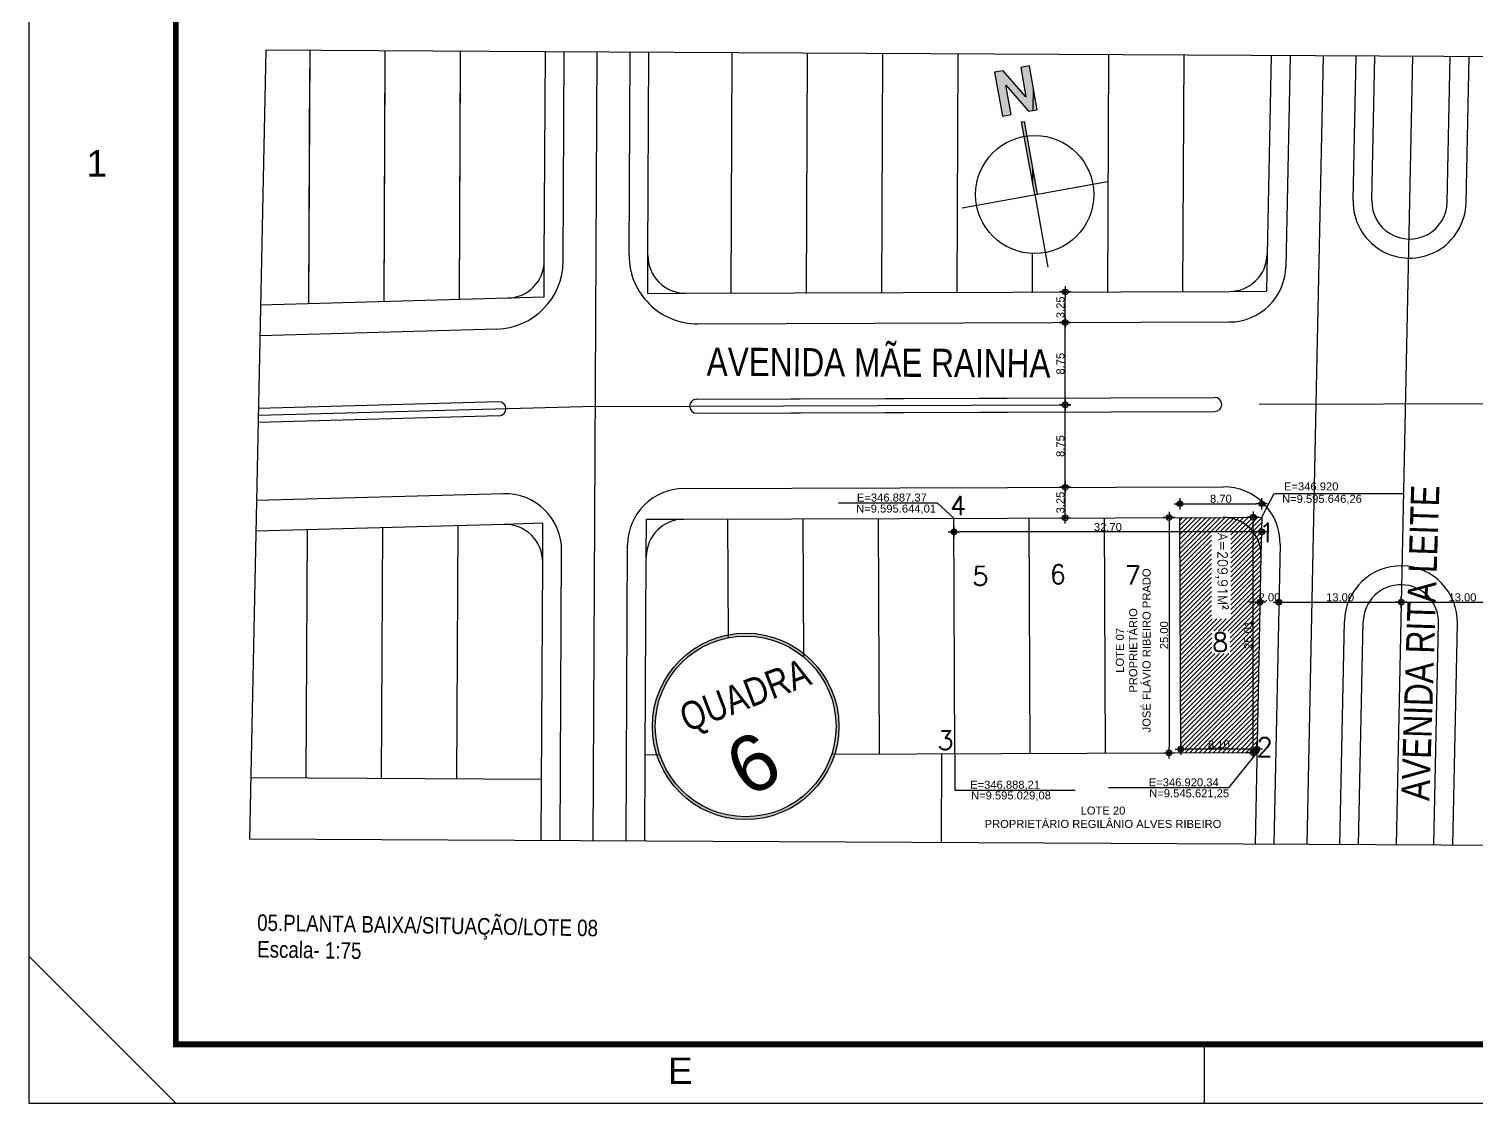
# Model space of a CAD drawing. Header units: millimetres. Extents: x 0 to 5100, y -1 to 1869.
# Drawn here: x 2032.8 to 2186.5, y 827.8 to 941.9 of the extents above; entities that cross this region are included whole.
import ezdxf
from ezdxf.enums import TextEntityAlignment as Align

# ---------------------------------------------------------------- set-up
doc = ezdxf.new("R2010")
doc.units = ezdxf.units.MM
doc.header["$LTSCALE"] = 20
for name, pattern in [('ACAD_ISO06W100', [37.5, 24, -3, 0.5, -3, 0.5, -3, 0.5, -3]), ('CONTINU', [0]), ('HIDDEN', [0.375, 0.25, -0.125])]:
    doc.linetypes.add(name, pattern=pattern)
for name, color, linetype in [('ARVORES', 6, 'Continuous'), ('CASA', 3, 'Continuous'), ('CERCADURA', 2, 'Continuous'), ('COTA', 7, 'Continuous'), ('EIXO', 1, 'HIDDEN'), ('LOTE', 51, 'Continuous'), ('MEIOFIO', 2, 'Continuous'), ('NOMERUAS', 50, 'Continuous'), ('POLYLINE', 1, 'Continuous'), ('QUADRA', 4, 'Continuous'), ('TEXTO', 3, 'Continuous'), ('TXT', 2, 'Continuous'), ('Área Verde Geral', 98, 'Continuous')]:
    doc.layers.add(name, color=color, linetype=linetype)
doc.layers.add('hachuras', color=253, linetype='Continuous', lineweight=5)
doc.styles.add('ARIAL', font='arial.ttf', dxfattribs={"height": 2})
doc.styles.add('COTA', font='arial.ttf')
doc.styles.add('F2', font='ARIALN.TTF')
doc.styles.add('ROMANS', font='romans__.ttf', dxfattribs={"height": 0.1})
doc.styles.add('SANSSERIF', font='sas_____.pfb', dxfattribs={"height": 1})
doc.dimstyles.new('COTAS_EXTERNA_SIT', dxfattribs={"dimtxt": 0.85, "dimasz": 0.6, "dimexe": 0.1, "dimexo": 0.05, "dimgap": 0.08, "dimtad": 1, "dimzin": 4, "dimdsep": 46, "dimtxsty": 'COTA', "dimblk": 'COTAS_STILUS', "dimcen": 0, "dimse1": 1, "dimse2": 1, "dimclrd": 4, "dimclrt": 232, "dimadec": 0, "dimazin": 1, "dimtfac": 1, "dimtix": 1, "dimtofl": 0, "dimtmove": 0, "dimatfit": 2, "dimldrblk": 'COTAS_STILUS', "dimfxl": 1, "dimtfillclr": 1, "dimtolj": 1, "dimtzin": 0, "dimarcsym": 0})

# ---------------------------------------------------------------- blocks, each defined once
blk = doc.blocks.new('COTAS_STILUS')
at = {"ltscale": 5}
for p, q in [((1, 0), (-1, 0)), ((0, -1), (0, 1))]:
    blk.add_line(p, q, dxfattribs=at)
for radius in [0.5, 0.25]:
    blk.add_circle((0, 0), radius, dxfattribs=at)
blk = doc.blocks.new('*D548')
at = {"layer": 'COTA', "color": 4, "lineweight": -2}
blk.add_line((2155.63, 891.5), (2163.12, 891.5), dxfattribs=at)
at = {"layer": 'COTA', "color": 4, "lineweight": -2, "xscale": 0.6, "yscale": 0.6, "zscale": 0.6, "rotation": 180}
blk.add_blockref('COTAS_STILUS', (2155.03, 891.5), dxfattribs=at)
at = {"layer": 'COTA', "color": 4, "lineweight": -2, "xscale": 0.6, "yscale": 0.6, "zscale": 0.6}
blk.add_blockref('COTAS_STILUS', (2163.72, 891.5), dxfattribs=at)
at = {"layer": 'COTA', "color": 232, "insert": (2159.38, 892.02), "char_height": 0.85, "attachment_point": 5, "style": 'COTA'}
blk.add_mtext('\\A1;8.70', dxfattribs=at)
blk = doc.blocks.new('*D549')
at = {"layer": 'COTA', "color": 4, "lineweight": -2}
blk.add_line((2153.87, 889.43), (2153.87, 865.63), dxfattribs=at)
at = {"layer": 'COTA', "color": 4, "lineweight": -2, "xscale": 0.6, "yscale": 0.6, "zscale": 0.6}
for p, rotation in [((2153.87, 890.03), 90), ((2153.87, 865.03), 270)]:
    blk.add_blockref('COTAS_STILUS', p, dxfattribs=dict(at, rotation=rotation))
at = {"layer": 'COTA', "color": 232, "insert": (2153.35, 877.53), "char_height": 0.85, "attachment_point": 5, "rotation": 90, "style": 'COTA'}
blk.add_mtext('\\A1;25.00', dxfattribs=at)
blk = doc.blocks.new('*D550')
at = {"layer": 'COTA', "color": 4, "lineweight": -2}
blk.add_line((2162.8, 865.66), (2162.8, 889.46), dxfattribs=at)
at = {"layer": 'COTA', "color": 4, "lineweight": -2, "xscale": 0.6, "yscale": 0.6, "zscale": 0.6}
for p, rotation in [((2162.8, 890.06), 90), ((2162.8, 865.06), 270)]:
    blk.add_blockref('COTAS_STILUS', p, dxfattribs=dict(at, rotation=rotation))
at = {"layer": 'COTA', "color": 232, "insert": (2162.29, 877.56), "char_height": 0.85, "attachment_point": 5, "rotation": 90, "style": 'COTA'}
blk.add_mtext('\\A1;25.01', dxfattribs=at)
blk = doc.blocks.new('*D551')
at = {"layer": 'COTA', "color": 4, "lineweight": -2}
blk.add_line((2162.61, 865.42), (2155.71, 865.42), dxfattribs=at)
at = {"layer": 'COTA', "color": 4, "lineweight": -2, "xscale": 0.6, "yscale": 0.6, "zscale": 0.6, "rotation": 180}
blk.add_blockref('COTAS_STILUS', (2155.11, 865.42), dxfattribs=at)
at = {"layer": 'COTA', "color": 4, "lineweight": -2, "xscale": 0.6, "yscale": 0.6, "zscale": 0.6}
blk.add_blockref('COTAS_STILUS', (2163.21, 865.42), dxfattribs=at)
at = {"layer": 'COTA', "color": 232, "insert": (2159.16, 865.94), "char_height": 0.85, "attachment_point": 5, "style": 'COTA'}
blk.add_mtext('\\A1;8.10', dxfattribs=at)
blk = doc.blocks.new('*D552')
at = {"layer": 'COTA', "color": 4, "lineweight": -2}
blk.add_line((2163.12, 888.51), (2131.63, 888.51), dxfattribs=at)
at = {"layer": 'COTA', "color": 4, "lineweight": -2, "xscale": 0.6, "yscale": 0.6, "zscale": 0.6, "rotation": 180}
blk.add_blockref('COTAS_STILUS', (2131.03, 888.51), dxfattribs=at)
at = {"layer": 'COTA', "color": 4, "lineweight": -2, "xscale": 0.6, "yscale": 0.6, "zscale": 0.6}
blk.add_blockref('COTAS_STILUS', (2163.72, 888.51), dxfattribs=at)
at = {"layer": 'COTA', "color": 232, "insert": (2147.38, 889.02), "char_height": 0.85, "attachment_point": 5, "style": 'COTA'}
blk.add_mtext('\\A1;32.70', dxfattribs=at)
blk = doc.blocks.new('*D553')
at = {"layer": 'COTA', "color": 4, "lineweight": -2}
blk.add_line((2142.85, 890.59), (2142.85, 892.64), dxfattribs=at)
at = {"layer": 'COTA', "color": 4, "lineweight": -2, "xscale": 0.6, "yscale": 0.6, "zscale": 0.6}
for p, rotation in [((2142.85, 893.24), 90), ((2142.85, 889.99), 270)]:
    blk.add_blockref('COTAS_STILUS', p, dxfattribs=dict(at, rotation=rotation))
at = {"layer": 'COTA', "color": 232, "insert": (2142.34, 891.62), "char_height": 0.85, "attachment_point": 5, "rotation": 90, "style": 'COTA'}
blk.add_mtext('\\A1;3.25', dxfattribs=at)
blk = doc.blocks.new('*D554')
at = {"layer": 'COTA', "color": 4, "lineweight": -2}
blk.add_line((2142.85, 893.84), (2142.85, 901.39), dxfattribs=at)
at = {"layer": 'COTA', "color": 4, "lineweight": -2, "xscale": 0.6, "yscale": 0.6, "zscale": 0.6}
for p, rotation in [((2142.85, 901.99), 90), ((2142.85, 893.24), 270)]:
    blk.add_blockref('COTAS_STILUS', p, dxfattribs=dict(at, rotation=rotation))
at = {"layer": 'COTA', "color": 232, "insert": (2142.34, 897.62), "char_height": 0.85, "attachment_point": 5, "rotation": 90, "style": 'COTA'}
blk.add_mtext('\\A1;8.75', dxfattribs=at)
blk = doc.blocks.new('*D555')
at = {"layer": 'COTA', "color": 4, "lineweight": -2}
blk.add_line((2142.85, 902.59), (2142.85, 910.14), dxfattribs=at)
at = {"layer": 'COTA', "color": 4, "lineweight": -2, "xscale": 0.6, "yscale": 0.6, "zscale": 0.6}
for p, rotation in [((2142.85, 910.74), 90), ((2142.85, 901.99), 270)]:
    blk.add_blockref('COTAS_STILUS', p, dxfattribs=dict(at, rotation=rotation))
at = {"layer": 'COTA', "color": 232, "insert": (2142.34, 906.37), "char_height": 0.85, "attachment_point": 5, "rotation": 90, "style": 'COTA'}
blk.add_mtext('\\A1;8.75', dxfattribs=at)
blk = doc.blocks.new('*D556')
at = {"layer": 'COTA', "color": 4, "lineweight": -2}
blk.add_line((2142.85, 911.34), (2142.85, 913.39), dxfattribs=at)
at = {"layer": 'COTA', "color": 4, "lineweight": -2, "xscale": 0.6, "yscale": 0.6, "zscale": 0.6}
for p, rotation in [((2142.85, 913.99), 90), ((2142.85, 910.74), 270)]:
    blk.add_blockref('COTAS_STILUS', p, dxfattribs=dict(at, rotation=rotation))
at = {"layer": 'COTA', "color": 232, "insert": (2142.34, 912.36), "char_height": 0.85, "attachment_point": 5, "rotation": 90, "style": 'COTA'}
blk.add_mtext('\\A1;3.25', dxfattribs=at)
blk = doc.blocks.new('*D557')
at = {"layer": 'COTA', "color": 4, "lineweight": -2}
for p, q in [((2162.94, 881.04), (2162.34, 881.04)), ((2166.14, 881.04), (2166.74, 881.04))]:
    blk.add_line(p, q, dxfattribs=at)
at = {"layer": 'COTA', "color": 4, "lineweight": -2, "xscale": 0.6, "yscale": 0.6, "zscale": 0.6}
blk.add_blockref('COTAS_STILUS', (2163.54, 881.04), dxfattribs=at)
at = {"layer": 'COTA', "color": 4, "lineweight": -2, "xscale": 0.6, "yscale": 0.6, "zscale": 0.6, "rotation": 180}
blk.add_blockref('COTAS_STILUS', (2165.54, 881.04), dxfattribs=at)
at = {"layer": 'COTA', "color": 232, "insert": (2164.54, 881.55), "char_height": 0.85, "attachment_point": 5, "style": 'COTA'}
blk.add_mtext('\\A1;2.00', dxfattribs=at)
blk = doc.blocks.new('*D558')
at = {"layer": 'COTA', "color": 4, "lineweight": -2}
blk.add_line((2166.14, 881.04), (2177.94, 881.04), dxfattribs=at)
at = {"layer": 'COTA', "color": 4, "lineweight": -2, "xscale": 0.6, "yscale": 0.6, "zscale": 0.6, "rotation": 180}
blk.add_blockref('COTAS_STILUS', (2165.54, 881.04), dxfattribs=at)
at = {"layer": 'COTA', "color": 4, "lineweight": -2, "xscale": 0.6, "yscale": 0.6, "zscale": 0.6}
blk.add_blockref('COTAS_STILUS', (2178.54, 881.04), dxfattribs=at)
at = {"layer": 'COTA', "color": 232, "insert": (2172.04, 881.55), "char_height": 0.85, "attachment_point": 5, "style": 'COTA'}
blk.add_mtext('\\A1;13.00', dxfattribs=at)
blk = doc.blocks.new('*D559')
at = {"layer": 'COTA', "color": 4, "lineweight": -2}
blk.add_line((2179.14, 881.04), (2190.94, 881.04), dxfattribs=at)
at = {"layer": 'COTA', "color": 4, "lineweight": -2, "xscale": 0.6, "yscale": 0.6, "zscale": 0.6, "rotation": 180}
blk.add_blockref('COTAS_STILUS', (2178.54, 881.04), dxfattribs=at)
at = {"layer": 'COTA', "color": 4, "lineweight": -2, "xscale": 0.6, "yscale": 0.6, "zscale": 0.6}
blk.add_blockref('COTAS_STILUS', (2191.54, 881.04), dxfattribs=at)
at = {"layer": 'COTA', "color": 232, "insert": (2185.04, 881.55), "char_height": 0.85, "attachment_point": 5, "style": 'COTA'}
blk.add_mtext('\\A1;13.00', dxfattribs=at)
blk = doc.blocks.new('Norte1-flat-1-flat-1')
at = {"linetype": 'CONTINU'}
blk.add_hatch(color=7, dxfattribs=at).paths.add_polyline_path([(-21.16, 37.23), (-23.84, 35.94), (-17.39, 22.5), (-14.71, 23.79), (-19.01, 32.75), (-9.36, 26.36), (-6.68, 27.64), (-13.13, 41.08), (-15.81, 39.8), (-11.51, 30.84)])
h = blk.add_hatch(color=7, dxfattribs=at)
h.paths.add_polyline_path([(-9.82, 22.74), (-10.71, 22.31), (-8.57, 17.85, -0.012506), (-7.66, 18.26)])
h.paths.add_polyline_path([(-7.66, 18.26, 0.012506), (-8.57, 17.85), (0, 0), (0.89, 0.43)])
at = {"color": 7, "linetype": 'CONTINU'}
for p, q in [((-10.71, 22.31), (-9.82, 22.74)), ((0, 0), (-10.71, 22.31)), ((0.89, 0.43), (-9.82, 22.74)), ((-22.31, -10.71), (22.31, 10.71)), ((0, 0), (10.71, -22.31))]:
    blk.add_line(p, q, dxfattribs=at)
blk.add_lwpolyline([(-23.84, 35.94), (-17.39, 22.5), (-14.71, 23.79), (-19.01, 32.75), (-9.36, 26.36), (-6.68, 27.64), (-13.13, 41.08), (-15.81, 39.8), (-11.51, 30.84), (-21.16, 37.23)], close=True, dxfattribs=at)
blk.add_circle((0, 0), 19.8, dxfattribs=at)
blk = doc.blocks.new('PRANCHA')
at = {"color": 7}
for p, q in [((2.5, 0), (0, 2.5)), ((20, 1), (20, 0))]:
    blk.add_line(p, q, dxfattribs=at)
blk.add_lwpolyline([(0, 0), (84.1, 0), (84.1, 59.4), (0, 59.4)], close=True, dxfattribs=at)
at = {"color": 1, "const_width": 0.1}
blk.add_lwpolyline([(2.5, 58.4), (83.1, 58.4), (83.1, 1), (2.5, 1)], close=True, dxfattribs=at)
at = {"color": 7, "linetype": 'Continuous', "style": 'ARIAL'}
for s, p in [('1', (1.154, 15.993)), ('E', (11.083, 0.55))]:
    blk.add_text(s, height=0.45, dxfattribs=at).set_placement(p, align=Align.MIDDLE)

msp = doc.modelspace()

# ---------------------------------------------------------------- hatches: boundary and pattern name
at = {"layer": 'CERCADURA'}
h = msp.add_hatch(color=151, dxfattribs=at)
h.paths.add_polyline_path([(2099.728, 864.135, 1), (2118.09, 871.553, 1)])
h.paths.add_polyline_path([(2117.812, 871.441, -1), (2100.006, 864.247, -1)], flags=16)
h.paths.add_polyline_path([(2100.716, 866.046), (2114.889, 872.46), (2112.856, 876.953), (2098.682, 870.54)], flags=8)
h.paths.add_polyline_path([(2104.448, 857.402), (2116.717, 862.954), (2112.376, 872.546), (2100.107, 866.995)], flags=24)

# ---------------------------------------------------------------- linework, layer by layer
at = {"layer": 'CASA', "color": 7, "linetype": 'ACAD_ISO06W100'}
for p, q in [((2057.952, 939.657), (2056.23, 855.882)), ((2179.734, 939.02), (2178.012, 855.245))]:
    msp.add_line(p, q, dxfattribs=at)
at = {"layer": 'CERCADURA', "color": 151}
for radius in [9.902, 9.602]:
    msp.add_circle((2108.909, 867.844, 61.298), radius, dxfattribs=at)
at = {"layer": 'EIXO', "linetype": 'HIDDEN', "ltscale": 10}
for p, q in [((2092.879, 889.867), (2093.138, 939.473)), ((2170.233, 939.07), (2169.472, 902.081)), ((2163.443, 902.06), (2211.032, 902.222)), ((2092.939, 901.82), (2057.155, 900.876)), ((2092.941, 901.82), (2163.443, 902.06)), ((2169.472, 902.081), (2168.511, 855.294)), ((2159.627, 890.047), (2163.724, 890.061)), ((2163.724, 890.061), (2163.64, 885.965)), ((2092.7, 855.691), (2092.879, 889.867)), ((2092.7, 855.691), (2092.879, 889.867)), ((2098.358, 885.873), (2098.379, 889.839)), ((2098.379, 889.839), (2102.344, 889.852))]:
    msp.add_line(p, q, dxfattribs=at)
at = {"layer": 'EIXO', "linetype": 'HIDDEN', "ltscale": 5}
for p in [(2164.298, 917.967), (2160.312, 914.05)]:
    msp.add_line(p, (2164.218, 914.063), dxfattribs=at)
at = {"layer": 'hachuras'}
for p, q in [((2155.029, 889.713), (2155.349, 890.033)), ((2155.031, 889.219), (2155.846, 890.034)), ((2155.033, 888.726), (2156.343, 890.036)), ((2155.034, 888.233), (2156.839, 890.038)), ((2155.036, 887.74), (2157.336, 890.039)), ((2155.038, 887.246), (2157.833, 890.041)), ((2155.039, 886.753), (2158.329, 890.043)), ((2155.041, 886.26), (2158.826, 890.044)), ((2155.043, 885.766), (2159.323, 890.046)), ((2155.044, 885.273), (2159.819, 890.048)), ((2158.879, 888.612), (2160.316, 890.05)), ((2159.374, 888.612), (2160.813, 890.051)), ((2159.869, 888.612), (2161.309, 890.053)), ((2160.364, 888.612), (2161.806, 890.055)), ((2160.439, 887.203), (2163.296, 890.06)), ((2160.439, 887.698), (2162.799, 890.058)), ((2160.439, 888.193), (2162.303, 890.056)), ((2160.439, 886.708), (2163.723, 889.992)), ((2160.439, 886.213), (2163.712, 889.486)), ((2160.439, 885.718), (2163.702, 888.981)), ((2160.439, 885.223), (2163.692, 888.475)), ((2155.046, 884.78), (2158.384, 888.117)), ((2155.048, 884.287), (2158.384, 887.622)), ((2155.049, 883.793), (2158.384, 887.127)), ((2160.439, 884.728), (2163.681, 887.97)), ((2160.439, 884.233), (2163.671, 887.465)), ((2160.439, 883.738), (2163.66, 886.959)), ((2155.051, 883.3), (2158.384, 886.632)), ((2155.053, 882.807), (2158.384, 886.137)), ((2155.055, 882.313), (2158.384, 885.642)), ((2160.439, 883.244), (2163.65, 886.454)), ((2160.439, 882.749), (2163.64, 885.949)), ((2160.439, 882.254), (2163.629, 885.443)), ((2155.056, 881.82), (2158.384, 885.147)), ((2155.058, 881.327), (2158.384, 884.652)), ((2155.06, 880.833), (2158.384, 884.158)), ((2160.439, 881.759), (2163.619, 884.938)), ((2160.439, 881.264), (2163.608, 884.433)), ((2160.439, 880.769), (2163.598, 883.927)), ((2155.061, 880.34), (2158.384, 883.663)), ((2155.063, 879.847), (2158.384, 883.168)), ((2155.065, 879.354), (2158.384, 882.673)), ((2159.125, 877.969), (2163.567, 882.411)), ((2160.439, 880.274), (2163.588, 883.422)), ((2160.439, 879.779), (2163.577, 882.916)), ((2155.066, 878.86), (2158.384, 882.178)), ((2155.068, 878.367), (2158.384, 881.683)), ((2155.07, 877.874), (2158.384, 881.188)), ((2155.071, 877.38), (2158.384, 880.693)), ((2159.62, 877.969), (2163.556, 881.906)), ((2160.115, 877.969), (2163.546, 881.4)), ((2160.38, 877.739), (2163.536, 880.895)), ((2155.073, 876.887), (2158.384, 880.198)), ((2155.075, 876.394), (2158.384, 879.703)), ((2155.076, 875.9), (2158.46, 879.284)), ((2155.078, 875.407), (2158.955, 879.284)), ((2155.08, 874.914), (2159.45, 879.284)), ((2158.63, 877.969), (2159.944, 879.284)), ((2160.38, 877.244), (2163.525, 880.39)), ((2160.38, 876.749), (2163.515, 879.884)), ((2160.38, 876.254), (2163.505, 879.379)), ((2155.081, 874.421), (2158.404, 877.744)), ((2155.096, 869.981), (2163.484, 878.368)), ((2155.098, 869.488), (2163.473, 877.863)), ((2160.38, 875.76), (2163.494, 878.874)), ((2155.083, 873.927), (2158.404, 877.249)), ((2155.085, 873.434), (2158.404, 876.754)), ((2155.086, 872.941), (2158.404, 876.259)), ((2155.1, 868.994), (2163.463, 877.357)), ((2155.102, 868.501), (2163.453, 876.852)), ((2155.103, 868.008), (2163.442, 876.347)), ((2155.088, 872.447), (2158.404, 875.764)), ((2155.09, 871.954), (2158.726, 875.591)), ((2155.091, 871.461), (2159.221, 875.591)), ((2155.093, 870.968), (2159.716, 875.591)), ((2155.095, 870.474), (2160.211, 875.591)), ((2155.105, 867.514), (2163.432, 875.841)), ((2155.107, 867.021), (2163.421, 875.336)), ((2155.108, 866.528), (2163.411, 874.831)), ((2155.11, 866.035), (2163.401, 874.325)), ((2155.112, 865.541), (2163.39, 873.82)), ((2155.113, 865.048), (2163.38, 873.315)), ((2155.594, 865.033), (2163.369, 872.809)), ((2156.09, 865.035), (2163.359, 872.304)), ((2156.587, 865.037), (2163.349, 871.798)), ((2157.084, 865.038), (2163.338, 871.293)), ((2157.58, 865.04), (2163.328, 870.788)), ((2158.077, 865.042), (2163.318, 870.282)), ((2158.574, 865.043), (2163.307, 869.777)), ((2159.07, 865.045), (2163.297, 869.272)), ((2159.567, 865.047), (2163.286, 868.766)), ((2160.064, 865.049), (2163.276, 868.261)), ((2160.56, 865.05), (2163.266, 867.756)), ((2161.057, 865.052), (2163.255, 867.25)), ((2161.554, 865.054), (2163.245, 866.745)), ((2162.05, 865.055), (2163.234, 866.239)), ((2162.547, 865.057), (2163.224, 865.734)), ((2163.044, 865.059), (2163.214, 865.229))]:
    msp.add_line(p, q, dxfattribs=at)
at = {"layer": 'LOTE'}
for p, q in [((2087.638, 939.502), (2057.952, 939.657)), ((2062.498, 912.74), (2062.639, 939.633)), ((2070.499, 912.96), (2070.639, 939.591)), ((2078.501, 913.181), (2078.639, 939.549)), ((2210.907, 938.857), (2087.638, 939.502)), ((2107.355, 913.869), (2107.488, 939.398)), ((2115.354, 913.827), (2115.488, 939.356)), ((2123.355, 913.924), (2123.488, 939.314)), ((2131.355, 913.951), (2131.488, 939.272)), ((2147.356, 914.006), (2147.488, 939.189)), ((2155.356, 914.033), (2155.488, 939.147)), ((2062.498, 912.74), (2062.629, 937.743)), ((2070.499, 912.96), (2070.63, 937.964)), ((2078.501, 913.181), (2078.631, 938.184)), ((2139.457, 933.271), (2139.469, 935.646)), ((2139.415, 925.381), (2139.424, 927.091)), ((2139.356, 913.978), (2139.377, 918.068)), ((2082.472, 910.039), (2057.329, 909.346)), ((2115.078, 875.202), (2115.028, 889.895)), ((2123.114, 864.923), (2123.028, 889.923)), ((2131.113, 864.95), (2131.028, 889.95)), ((2139.113, 864.977), (2139.028, 889.977)), ((2147.113, 865.004), (2147.028, 890.004)), ((2155.113, 865.032), (2155.028, 890.032)), ((2062.234, 862.351), (2062.372, 888.727)), ((2070.234, 862.309), (2070.374, 888.948)), ((2078.234, 862.267), (2078.375, 889.168)), ((2107.071, 877.269), (2107.029, 889.868)), ((2098.248, 864.838), (2099.788, 864.843)), ((2118.05, 864.906), (2163.21, 865.059)), ((2129.699, 855.498), (2129.749, 864.945)), ((2087.234, 862.22), (2056.363, 862.382)), ((2193.013, 855.166), (2056.23, 855.882))]:
    msp.add_line(p, q, dxfattribs=at)
at = {"layer": 'MEIOFIO'}
for p, q in [((2089.522, 917.249), (2089.638, 939.492)), ((2089.522, 917.249), (2089.638, 939.492)), ((2096.525, 917.895), (2096.638, 939.455)), ((2166.733, 939.088), (2166.272, 916.676)), ((2173.418, 923.715), (2173.733, 939.051)), ((2175.418, 923.691), (2175.733, 939.041)), ((2183.416, 923.526), (2183.734, 938.999)), ((2185.415, 923.468), (2185.734, 938.988)), ((2103.8, 910.607), (2160.293, 910.8)), ((2082.682, 902.328), (2057.17, 901.624)), ((2103.704, 902.607), (2158.717, 902.794)), ((2103.704, 902.607), (2143.708, 902.743)), ((2082.723, 900.829), (2057.139, 900.123)), ((2103.709, 901.107), (2158.722, 901.294)), ((2103.709, 901.107), (2143.714, 901.243)), ((2102.344, 893.102), (2159.646, 893.297)), ((2083.196, 892.553), (2056.969, 891.829)), ((2096.2, 855.673), (2096.364, 887.134)), ((2165.665, 887.174), (2165.01, 855.313)), ((2089.2, 855.71), (2089.361, 886.524)), ((2172.011, 855.276), (2172.499, 879.015)), ((2174.011, 855.266), (2174.499, 878.974)), ((2182.012, 855.224), (2182.497, 878.81)), ((2184.012, 855.213), (2184.496, 878.769))]:
    msp.add_line(p, q, dxfattribs=at)
for centre, radius, start, end in [((2179.417, 923.591), 6, 178.82222, 358.82222), ((2179.417, 923.609), 4, 178.82222, 358.82222), ((2103.775, 917.857), 7.25, 179.7, 270.19505), ((2082.272, 917.287), 7.25, 271.58026, 359.7), ((2160.273, 916.8), 6, 270.19505, 358.82222), ((2082.702, 901.579), 0.75, 271.58026, 91.58026), ((2103.707, 901.857), 0.75, 90.19505, 270.19505), ((2103.707, 901.857), 0.75, 90.19505, 270.19505), ((2158.72, 902.044), 0.75, 270.19505, 90.19505), ((2102.364, 887.102), 6, 90.19505, 179.7), ((2159.666, 887.297), 6, 358.82222, 90.19505), ((2159.666, 887.297), 6, 358.82222, 90.19505), ((2083.361, 886.555), 6, 359.7, 91.58026), ((2178.498, 878.892), 6, 358.82222, 178.82222), ((2178.498, 878.892), 4, 358.82222, 178.82222)]:
    msp.add_arc(centre, radius, start, end, dxfattribs=at)
at = {"layer": 'POLYLINE'}
for p, q in [((2129.276, 891.54), (2118.78, 891.54)), ((2129.276, 891.54), (2118.78, 891.54)), ((2131.028, 889.95), (2129.276, 891.54)), ((2131.028, 889.95), (2129.276, 891.54))]:
    msp.add_line(p, q, dxfattribs=at)
for points in [[(2163.724, 890.061), (2165.028, 892.58), (2178.748, 892.58)], [(2163.724, 890.061), (2165.028, 892.58), (2178.748, 892.58)], [(2131.113, 864.95), (2131.113, 861.061), (2143.909, 861.061)], [(2163.21, 865.059), (2160.185, 861.312), (2147.431, 861.312)], [(2163.21, 865.059), (2160.185, 861.312), (2147.431, 861.312)]]:
    msp.add_lwpolyline(points, dxfattribs=at)
at = {"layer": 'QUADRA'}
for p, q in [((2087.522, 917.3), (2087.638, 939.502)), ((2087.522, 917.3), (2087.638, 939.502)), ((2098.525, 917.874), (2098.638, 939.444)), ((2164.732, 939.098), (2164.298, 917.967)), ((2083.633, 913.323), (2057.396, 912.599)), ((2102.539, 913.853), (2160.312, 914.05)), ((2102.344, 889.852), (2159.627, 890.047)), ((2102.344, 889.852), (2159.627, 890.047)), ((2083.244, 889.303), (2056.902, 888.576)), ((2087.2, 855.72), (2087.355, 885.283)), ((2098.248, 864.838), (2098.358, 885.873)), ((2163.64, 885.965), (2163.01, 855.323)), ((2098.2, 855.663), (2098.248, 864.838)), ((2098.2, 855.663), (2098.248, 864.838))]:
    msp.add_line(p, q, dxfattribs=at)
at = {"layer": 'QUADRA', "color": 8, "linetype": 'HIDDEN'}
for p, q in [((2098.504, 913.839), (2098.525, 917.874)), ((2087.502, 913.429), (2087.522, 917.3)), ((2087.502, 913.429), (2083.633, 913.323)), ((2098.504, 913.839), (2102.539, 913.853)), ((2087.376, 889.417), (2083.244, 889.303)), ((2087.355, 885.283), (2087.376, 889.417))]:
    msp.add_line(p, q, dxfattribs=at)
at = {"layer": 'QUADRA'}
for centre, start, end in [((2102.525, 917.853), 179.7, 270.19505), ((2160.299, 918.05), 270.19505, 358.82222), ((2083.522, 917.321), 271.58026, 359.7), ((2159.641, 886.047), 358.82222, 90.19505), ((2083.355, 885.304), 359.7, 91.58026), ((2102.358, 885.852), 90.19505, 179.7)]:
    msp.add_arc(centre, 4, start, end, dxfattribs=at)

# ---------------------------------------------------------------- block references
at = {"xscale": 6.241418187981083, "yscale": 6.241418187981083, "zscale": 6.241418187981083}
msp.add_blockref('PRANCHA', (2032.789, 827.835), dxfattribs=at)
at = {"layer": 'Área Verde Geral', "xscale": 0.3169630706975011, "yscale": 0.3169630706975011, "zscale": 0.3169630706975011, "rotation": 344.6266731279047}
msp.add_blockref('Norte1-flat-1-flat-1', (2139.604, 924.339), dxfattribs=at)

# ---------------------------------------------------------------- texts
at = {"layer": 'ARVORES', "color": 2, "linetype": 'Continuous', "style": 'SANSSERIF', "width": 0.8}
msp.add_text('QUADRA', height=3, rotation=21.04886, dxfattribs=at).set_placement((2102.673, 867.21))
at = {"layer": 'ARVORES', "color": 2, "linetype": 'Continuous', "style": 'SANSSERIF'}
msp.add_text('6', height=6, rotation=29.82964, dxfattribs=at).set_placement((2109.148, 860.152))
at = {"layer": 'COTA', "color": 232, "char_height": 0.85, "attachment_point": 5, "style": 'COTA'}
for s, insert in [('E=346.920', (2168.974, 893.329)), ('N=9.595.644,01', (2124.886, 890.903)), ('E=346.887,37', (2124.437, 892.074)), ('N=9.595.646,26', (2170.115, 891.94)), ('E=346.920,34', (2155.434, 861.822)), ('E=346.888,21', (2136.463, 861.571)), ('N=9.595.029,08', (2137.083, 860.433)), ('N=9.545.621,25', (2156.012, 860.659))]:
    msp.add_mtext_dynamic_manual_height_columns(s, width=0.62006, gutter_width=5, heights=[0], dxfattribs=dict(at, insert=insert))
at = {"layer": 'COTA', "color": 232, "insert": (2150.072, 875.918), "char_height": 0.85, "attachment_point": 5, "rotation": 90, "style": 'COTA'}
msp.add_mtext('\\A1;LOTE 07\\PPROPRIETÁRIO \\PJOSÉ FLÁVIO RIBEIRO PRADO', dxfattribs=at)
at = {"layer": 'COTA', "color": 232, "insert": (2146.86, 858.187), "char_height": 0.85, "attachment_point": 5, "style": 'COTA'}
msp.add_mtext('\\A1;LOTE 20\\PPROPRIETÁRIO REGILÂNIO ALVES RIBEIRO', dxfattribs=at)
at = {"layer": 'NOMERUAS', "color": 2, "linetype": 'Continuous', "style": 'SANSSERIF', "width": 0.8}
for s, rotation, p in [('AVENIDA MÃE RAINHA', 359.70381, (2104.76, 905.086, -61.298)), ('AVENIDA RITA LEITE', 88.17596, (2181.526, 859.906, -61.298))]:
    msp.add_text(s, height=3, rotation=rotation, dxfattribs=at).set_placement(p)
at = {"layer": 'POLYLINE', "lineweight": 25, "insert": (2160.072, 888.365), "char_height": 1, "attachment_point": 1, "rotation": 270, "style": 'ROMANS'}
msp.add_mtext_dynamic_manual_height_columns('A=209,91M²', width=0.62006, gutter_width=5, heights=[0], dxfattribs=at)
at = {"layer": 'TEXTO', "style": 'ROMANS'}
for s, rotation, p in [('4', 359.70301, (2130.615, 890.3)), ('1', 359.70301, (2163.405, 887.422)), ('5', 0.34496, (2132.987, 882.808)), ('6', 0.34496, (2141.212, 882.996)), ('7', 0.34496, (2149.168, 882.9)), ('8', 0.34496, (2158.465, 875.78)), ('3', 359.70301, (2129.27, 865.368)), ('2', 359.70301, (2163.165, 864.655))]:
    msp.add_text(s, height=2, rotation=rotation, dxfattribs=at).set_placement(p)
at = {"layer": 'TXT', "color": 2, "extrusion": (0.084411, -0.001453, 0.99643), "style": 'F2', "oblique": 360}
for s, p in [('05.PLANTA BAIXA/SITUAÇÃO/LOTE 08', (881.418, -2034.855, 172.405)), ('Escala- 1:75', (878.592, -2034.903, 172.409))]:
    msp.add_text(s, height=1.74541, rotation=270.03855, dxfattribs=at).set_placement(p)

# ---------------------------------------------------------------- dimensions: what is measured, and where the dimension line sits
at = {"layer": 'COTA', "color": 4}
for base, p1, p2, picture, middle in [((2142.852, 913.99), (2142.792, 910.74), (2142.781, 913.99), '*D556', (2142.337, 912.365)), ((2142.852, 910.74), (2142.822, 901.99), (2142.792, 910.74), '*D555', (2142.338, 906.365)), ((2142.852, 901.99), (2142.852, 893.24), (2142.822, 901.99), '*D554', (2142.338, 897.615))]:
    dim = msp.add_linear_dim(base=base, p1=p1, p2=p2, angle=90, dimstyle='COTAS_EXTERNA_SIT', override={"dimtmove": 1}, dxfattribs=at)
    dim.commit()
    dim.dimension.update_dxf_attribs({"geometry": picture, "text_midpoint": middle})
for base, p1, p2, picture, middle in [((2142.852, 893.24), (2142.863, 889.99), (2142.852, 893.24), '*D553', (2142.337, 891.615)), ((2153.868, 865.032), (2155.028, 890.032), (2155.113, 865.032), '*D549', (2153.354, 877.532))]:
    dim = msp.add_linear_dim(base=base, p1=p1, p2=p2, angle=90, dimstyle='COTAS_EXTERNA_SIT', dxfattribs=at)
    dim.commit()
    dim.dimension.update_dxf_attribs({"geometry": picture, "text_midpoint": middle})
for base, p1, p2, picture, middle in [((2163.724, 891.503), (2155.028, 890.032), (2163.724, 890.061), '*D548', (2159.376, 892.017)), ((2131.028, 888.507), (2163.724, 890.061), (2131.028, 889.95), '*D552', (2147.376, 889.022)), ((2165.541, 881.04), (2163.541, 881.162), (2165.541, 881.121), '*D557', (2164.541, 881.554)), ((2155.113, 865.424), (2163.21, 865.059), (2155.113, 865.032), '*D551', (2159.162, 865.938))]:
    dim = msp.add_linear_dim(base=base, p1=p1, p2=p2, dimstyle='COTAS_EXTERNA_SIT', dxfattribs=at)
    dim.commit()
    dim.dimension.update_dxf_attribs({"geometry": picture, "text_midpoint": middle})
dim = msp.add_linear_dim(base=(2162.799, 890.061), p1=(2163.21, 865.059), p2=(2163.724, 890.061), angle=90, text='25.01', dimstyle='COTAS_EXTERNA_SIT', dxfattribs=at)
dim.commit()
dim.dimension.update_dxf_attribs({"geometry": '*D550', "text_midpoint": (2162.285, 877.56)})
dim = msp.add_linear_dim(base=(2178.5363, 881.0403), p1=(2165.5408, 881.1208), p2=(2178.5363, 880.7697), dimstyle='COTAS_EXTERNA_SIT', override={"dimtmove": 1}, dxfattribs=at)
dim.commit()
dim.dimension.update_dxf_attribs({"geometry": '*D558', "text_midpoint": (2172.0385, 881.5546)})
dim = msp.add_linear_dim(base=(2191.544, 881.04), p1=(2178.536, 880.77), p2=(2191.544, 881.013), text='13.00', dimstyle='COTAS_EXTERNA_SIT', override={"dimtmove": 1}, dxfattribs=at)
dim.commit()
dim.dimension.update_dxf_attribs({"geometry": '*D559', "text_midpoint": (2185.04, 881.555)})

doc.saveas('drawing.dxf')
